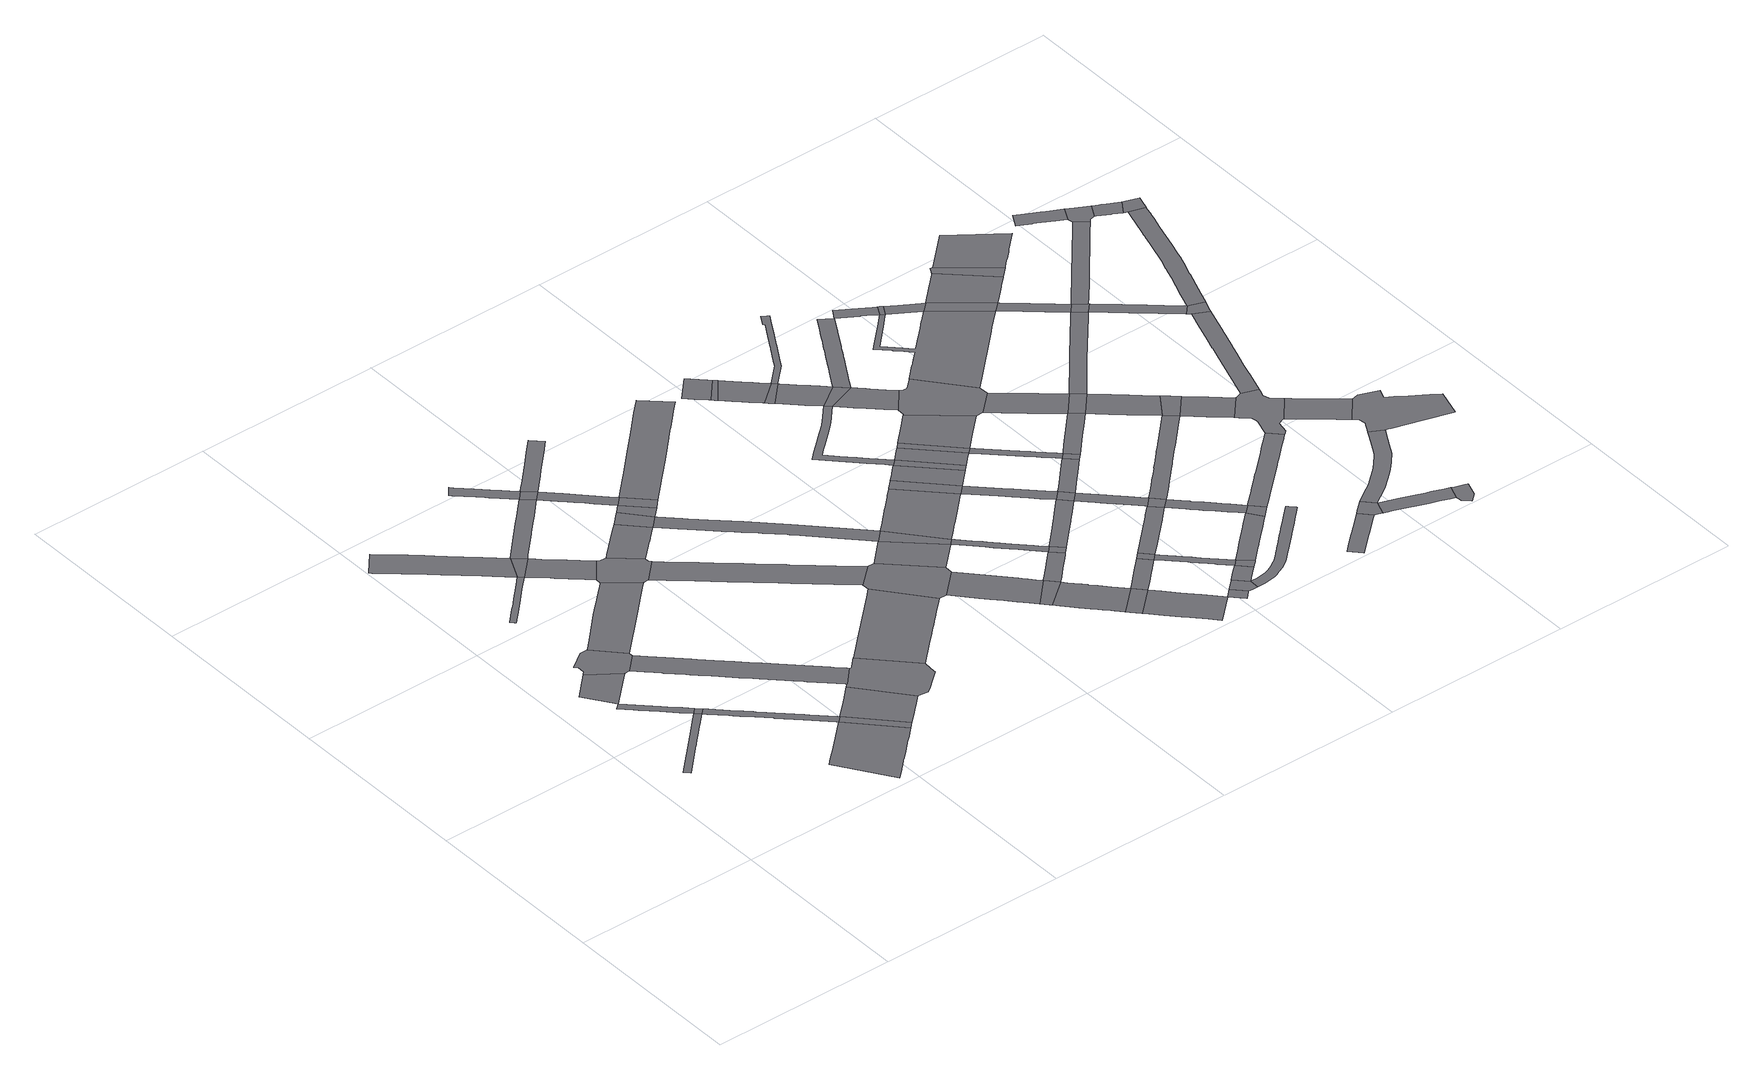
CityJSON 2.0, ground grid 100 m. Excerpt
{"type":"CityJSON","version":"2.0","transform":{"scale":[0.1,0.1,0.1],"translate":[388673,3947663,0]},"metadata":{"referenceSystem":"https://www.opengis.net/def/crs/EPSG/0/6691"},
"CityObjects":{
"road1":{"type":"Road","attributes":{"RoadStructureAttribute.sectionType":"1"},"geometry":[{"type":"MultiSurface","lod":"1","boundaries":[[[0,1,2,3,4,5,6,7,8,9,10,11,12,13,14,15]]]}]},
"road2":{"type":"Road","attributes":{"RoadStructureAttribute.sectionType":"1"},"geometry":[{"type":"MultiSurface","lod":"1","boundaries":[[[16,17,18,19,20,21,22,23,24,25,26,27,28,29,30,31,32,0,33]]]}]},
"road3":{"type":"Road","attributes":{"RoadStructureAttribute.sectionType":"1"},"geometry":[{"type":"MultiSurface","lod":"1","boundaries":[[[34,35,36,37,22,38,39]]]}]},
"road4":{"type":"Road","geometry":[{"type":"MultiSurface","lod":"1","boundaries":[[[33,0,15,40]]]}]},
"road5":{"type":"Road","geometry":[{"type":"MultiSurface","lod":"1","boundaries":[[[41,42,43,44,45,46,34,39,47,48,49,50]]]}]},
"road6":{"type":"Road","attributes":{"RoadStructureAttribute.sectionType":"1"},"geometry":[{"type":"MultiSurface","lod":"1","boundaries":[[[51,52,53,54,55,56,57,58,59,60,61,62,63,64,40,15,65,66,67,68,69,70,71,72,73,74,75,76]]]}]},
"road7":{"type":"Road","attributes":{"function":"3","RoadStructureAttribute.sectionType":"1"},"geometry":[{"type":"MultiSurface","lod":"1","boundaries":[[[75,77,78,79,80,81,82,83,84,85,86,87,88,89,90,91,92,93,94,95,96,97,98]]]}]},
"road8":{"type":"Road","attributes":{"RoadStructureAttribute.sectionType":"1"},"geometry":[{"type":"MultiSurface","lod":"1","boundaries":[[[99,100,101,102,103,104,105,106,107,108,109,110,111,112]]]}]},
"road9":{"type":"Road","attributes":{"RoadStructureAttribute.sectionType":"1"},"geometry":[{"type":"MultiSurface","lod":"1","boundaries":[[[113,114,115,116,117,118,119,120,121,122,123,124,125,126,127,128,129,130,131,132,133,134,135,136,137,138,139,140,141,142,143,144,145,146,147,99,148]]]}]},
"road10":{"type":"Road","attributes":{"RoadStructureAttribute.sectionType":"1"},"geometry":[{"type":"MultiSurface","lod":"1","boundaries":[[[149,150,151,152,153,154,155,156,157,158,159,160,161,48,47,162,163,164,165,166,167,168,169,170,171,172,173,174,175,176,177,178,179,180,181,182,183,184,185,186,187]]]}]},
"road11":{"type":"Road","attributes":{"RoadStructureAttribute.sectionType":"1"},"geometry":[{"type":"MultiSurface","lod":"1","boundaries":[[[188,189,190,191,192,193,194,195,196,197,198,199,41,50,200,201,202,203,204]]]}]},
"road12":{"type":"Road","geometry":[{"type":"MultiSurface","lod":"1","boundaries":[[[76,75,98,205,206]]]}]},
"road13":{"type":"Road","geometry":[{"type":"MultiSurface","lod":"1","boundaries":[[[148,99,112,207]]]}]},
"road14":{"type":"Road","attributes":{"function":"3","RoadStructureAttribute.sectionType":"1"},"geometry":[{"type":"MultiSurface","lod":"1","boundaries":[[[208,209,210,211,206,205,212,213,214,215,216,217]]]}]},
"road15":{"type":"Road","attributes":{"RoadStructureAttribute.sectionType":"1"},"geometry":[{"type":"MultiSurface","lod":"1","boundaries":[[[218,219,220,221,222,223,224,225,226,227,228,229,230,231,232,233,234,235,236,207,112]]]}]},
"road16":{"type":"Road","attributes":{"RoadStructureAttribute.sectionType":"1"},"geometry":[{"type":"MultiSurface","lod":"1","boundaries":[[[237,238,239,240,241,242,148,207,243,244,245,246,247,248,249,250,251,252]]]}]},
"road17":{"type":"Road","geometry":[{"type":"MultiSurface","lod":"1","boundaries":[[[253,230,229,188,204,254,255,256,257,258,259]]]}]},
"road18":{"type":"Road","geometry":[{"type":"MultiSurface","lod":"1","boundaries":[[[260,261,262,187,186,208,217,263,264,265,266,267,268,269]]]}]},
"road19":{"type":"Road","attributes":{"RoadStructureAttribute.sectionType":"1"},"geometry":[{"type":"MultiSurface","lod":"1","boundaries":[[[270,271,272,273,274,275,276,277,278,279,280,281,282,237,283]]]}]},
"road20":{"type":"Road","attributes":{"RoadStructureAttribute.sectionType":"1"},"geometry":[{"type":"MultiSurface","lod":"1","boundaries":[[[284,285,286,259,258,287,288,289,290,291,292,293]]]}]},
"road21":{"type":"Road","geometry":[{"type":"MultiSurface","lod":"1","boundaries":[[[283,237,252,294]]]}]},
"road22":{"type":"Road","attributes":{"RoadStructureAttribute.sectionType":"1"},"geometry":[{"type":"MultiSurface","lod":"1","boundaries":[[[295,296,297,298,299,300,301,302,303,304,305,306,307,308,309,310,311,312,313,314,315,316,317,318,256,255,319,320,321,322,323,324,325,326,327,328,329,330]]]}]},
"road23":{"type":"Road","attributes":{"RoadStructureAttribute.sectionType":"1"},"geometry":[{"type":"MultiSurface","lod":"1","boundaries":[[[331,332,333,334,294,252,335,336,337,338,339,340,341,342,343,344]]]}]},
"road24":{"type":"Road","geometry":[{"type":"MultiSurface","lod":"1","boundaries":[[[345,346,284,293,347]]]}]},
"road25":{"type":"Road","attributes":{"function":"3","RoadStructureAttribute.sectionType":"1"},"geometry":[{"type":"MultiSurface","lod":"1","boundaries":[[[348,349,350,351,352,353,354,260,269,355,356,357,358,359,360,361,362,363,364,365,366,367]]]}]},
"road26":{"type":"Road","attributes":{"RoadStructureAttribute.sectionType":"1"},"geometry":[{"type":"MultiSurface","lod":"1","boundaries":[[[343,345,347,368]]]}]},
"road27":{"type":"Road","attributes":{"RoadStructureAttribute.sectionType":"1"},"geometry":[{"type":"MultiSurface","lod":"1","boundaries":[[[369,370,371,372,373,283,294,374,375,376,377,378,379,380,381]]]}]},
"road28":{"type":"Road","geometry":[{"type":"MultiSurface","lod":"1","boundaries":[[[344,343,368,382]]]}]},
"road29":{"type":"Road","attributes":{"RoadStructureAttribute.sectionType":"1"},"geometry":[{"type":"MultiSurface","lod":"1","boundaries":[[[383,384,385,386,387,388,389,390,391,392,393,347,293,394,395,396,397,398,399,400,401,402,403,404,405,406,407,408,409,410,411,412,413,414,415,416,417,418]]]}]},
"road30":{"type":"Road","geometry":[{"type":"MultiSurface","lod":"1","boundaries":[[[419,330,329,348,367,420,421,422,423]]]}]},
"road31":{"type":"Road","attributes":{"RoadStructureAttribute.sectionType":"1"},"geometry":[{"type":"MultiSurface","lod":"1","boundaries":[[[424,425,426,427,428,429,430,431,432,344,382,433,434,435,436,437,438,439,440,441,442,443,444,445,446]]]}]},
"road32":{"type":"Road","attributes":{"function":"3","RoadStructureAttribute.sectionType":"1"},"geometry":[{"type":"MultiSurface","lod":"1","boundaries":[[[417,419,423,447,448]]]}]},
"road33":{"type":"Road","attributes":{"RoadStructureAttribute.sectionType":"1"},"geometry":[{"type":"MultiSurface","lod":"1","boundaries":[[[449,450,451,452,453,454,422,421,455,456,457,458,459,460,461,462,463,464]]]}]},
"road34":{"type":"Road","geometry":[{"type":"MultiSurface","lod":"1","boundaries":[[[418,417,448,465]]]}]},
"road35":{"type":"Road","geometry":[{"type":"MultiSurface","lod":"1","boundaries":[[[464,463,466,467,468]]]}]},
"road36":{"type":"Road","attributes":{"RoadStructureAttribute.sectionType":"1"},"geometry":[{"type":"MultiSurface","lod":"1","boundaries":[[[469,470,471,472,473,474,475,476,477,468,467,478,479,480,481,482,483,484,485,486,487,488,489]]]}]},
"road37":{"type":"Road","attributes":{"RoadStructureAttribute.sectionType":"1"},"geometry":[{"type":"MultiSurface","lod":"1","boundaries":[[[490,491,492,493,494,495,496,497,498,499,500,501,465,448,502,503,504,505,506,507,508,509,510,511,512]]]}]},
"road38":{"type":"Road","attributes":{"function":"3","RoadStructureAttribute.sectionType":"1"},"geometry":[{"type":"MultiSurface","lod":"1","boundaries":[[[513,514,515,516,517,518,519,418,465,520,521,522,523,524,525,526,527]]]}]},
"road39":{"type":"Road","geometry":[{"type":"MultiSurface","lod":"1","boundaries":[[[489,488,528,529,530,531,532,533,534]]]}]},
"road40":{"type":"Road","attributes":{"RoadStructureAttribute.sectionType":"1"},"geometry":[{"type":"MultiSurface","lod":"1","boundaries":[[[511,535,536,537,464,468,538,539,540,541,542,543,544,545]]]}]},
"road41":{"type":"Road","attributes":{"RoadStructureAttribute.sectionType":"1"},"geometry":[{"type":"MultiSurface","lod":"1","boundaries":[[[546,547,548,549,550,551,552,553,554,533,532,555,556,557,558,559,560,561]]]}]},
"road42":{"type":"Road","geometry":[{"type":"MultiSurface","lod":"1","boundaries":[[[512,511,545,562,563]]]}]},
"road43":{"type":"Road","geometry":[{"type":"MultiSurface","lod":"1","boundaries":[[[564,565,566,567,568,513,527,569,570]]]}]},
"road44":{"type":"Road","attributes":{"RoadStructureAttribute.sectionType":"1"},"geometry":[{"type":"MultiSurface","lod":"1","boundaries":[[[571,572,573,574,575,576,489,534,577,578,579,580,581,582]]]}]},
"road45":{"type":"Road","attributes":{"RoadStructureAttribute.sectionType":"1"},"geometry":[{"type":"MultiSurface","lod":"1","boundaries":[[[583,584,585,586,587,588,589,590,591,592]]]}]},
"road46":{"type":"Road","attributes":{"RoadStructureAttribute.sectionType":"1"},"geometry":[{"type":"MultiSurface","lod":"1","boundaries":[[[593,594,595,596,597,598,599,600,601,602,603,604,605,606,607,608,609,610,611,612,613,614,615,616,617,618,619,620,621,622,623,624,625,626,627,628]]]}]},
"road47":{"type":"Road","geometry":[{"type":"MultiSurface","lod":"1","boundaries":[[[592,591,629,630,631,632]]]}]},
"road48":{"type":"Road","attributes":{"function":"3","RoadStructureAttribute.sectionType":"1"},"geometry":[{"type":"MultiSurface","lod":"1","boundaries":[[[607,633,634,635,636,564,570,637,638]]]}]},
"road49":{"type":"Road","attributes":{"RoadStructureAttribute.sectionType":"1"},"geometry":[{"type":"MultiSurface","lod":"1","boundaries":[[[639,640,641,642,643,644,645,512,563,646,647,648,649,650,651,652]]]}]},
"road50":{"type":"Road","attributes":{"RoadStructureAttribute.sectionType":"1"},"geometry":[{"type":"MultiSurface","lod":"1","boundaries":[[[653,654,655,656,657,658,659,660,661,632,631,662,663,664,665,666,667,668]]]}]},
"road51":{"type":"Road","geometry":[{"type":"MultiSurface","lod":"1","boundaries":[[[669,571,582,670]]]}]},
"road52":{"type":"Road","attributes":{"RoadStructureAttribute.sectionType":"1"},"geometry":[{"type":"MultiSurface","lod":"1","boundaries":[[[671,561,672,673,674]]]}]},
"road53":{"type":"Road","geometry":[{"type":"MultiSurface","lod":"1","boundaries":[[[607,638,675,676,608]]]}]},
"road54":{"type":"Road","attributes":{"RoadStructureAttribute.sectionType":"1"},"geometry":[{"type":"MultiSurface","lod":"1","boundaries":[[[677,678,679,680,681,570,569,682,683,684,685,686,687,639,688]]]}]},
"road55":{"type":"Road","geometry":[{"type":"MultiSurface","lod":"1","boundaries":[[[668,667,689,690,691,692,693]]]}]},
"road56":{"type":"Road","geometry":[{"type":"MultiSurface","lod":"1","boundaries":[[[694,695,696,697,671,674,698,699,700]]]}]},
"road57":{"type":"Road","attributes":{"function":"3","RoadStructureAttribute.sectionType":"1"},"geometry":[{"type":"MultiSurface","lod":"1","boundaries":[[[701,702,608,676,703,704]]]}]},
"road58":{"type":"Road","attributes":{"RoadStructureAttribute.sectionType":"1"},"geometry":[{"type":"MultiSurface","lod":"1","boundaries":[[[705,706,707,708,709,710,670,582,711,712,713,714,715,716,717,718,719,720]]]}]},
"road59":{"type":"Road","geometry":[{"type":"MultiSurface","lod":"1","boundaries":[[[721,701,704,722,723]]]}]},
"road60":{"type":"Road","attributes":{"RoadStructureAttribute.sectionType":"1"},"geometry":[{"type":"MultiSurface","lod":"1","boundaries":[[[724,725,726,727,728,729,730,731,732,693,692,733,734,735,736,737,738,739,740,741,593,742]]]}]},
"road61":{"type":"Road","attributes":{"RoadStructureAttribute.sectionType":"1"},"geometry":[{"type":"MultiSurface","lod":"1","boundaries":[[[719,743,694,700,744,745]]]}]},
"road62":{"type":"Road","geometry":[{"type":"MultiSurface","lod":"1","boundaries":[[[688,639,652,746]]]}]},
"road63":{"type":"Road","attributes":{"RoadStructureAttribute.sectionType":"1"},"geometry":[{"type":"MultiSurface","lod":"1","boundaries":[[[747,748,749,669,670,750,751,752,753,754,755,756]]]}]},
"road64":{"type":"Road","geometry":[{"type":"MultiSurface","lod":"1","boundaries":[[[742,593,628,757]]]}]},
"road65":{"type":"Road","geometry":[{"type":"MultiSurface","lod":"1","boundaries":[[[720,719,745,758,759]]]}]},
"road66":{"type":"Road","attributes":{"function":"3","RoadStructureAttribute.sectionType":"1"},"geometry":[{"type":"MultiSurface","lod":"1","boundaries":[[[760,761,762,763,721,723,764,765,766,767,768]]]}]},
"road67":{"type":"Road","attributes":{"RoadStructureAttribute.sectionType":"1"},"geometry":[{"type":"MultiSurface","lod":"1","boundaries":[[[769,770,771,772,773,757,628,774,775,776,777,778,779,780,781]]]}]},
"road68":{"type":"Road","attributes":{"RoadStructureAttribute.sectionType":"1"},"geometry":[{"type":"MultiSurface","lod":"1","boundaries":[[[782,783,784,785,786,787,788,789,790,791,746,652,792,793,794,795,796,797,798,799,747,800]]]}]},
"road69":{"type":"Road","attributes":{"RoadStructureAttribute.sectionType":"1"},"geometry":[{"type":"MultiSurface","lod":"1","boundaries":[[[801,802,803,688,746,804,805,806,807,808]]]}]},
"road70":{"type":"Road","attributes":{"RoadStructureAttribute.sectionType":"1"},"geometry":[{"type":"MultiSurface","lod":"1","boundaries":[[[809,810,811,812,813,814,815,816,817,818,723,722,819,820,821,822,823,824,801,825]]]}]},
"road71":{"type":"Road","attributes":{"RoadStructureAttribute.sectionType":"1"},"geometry":[{"type":"MultiSurface","lod":"1","boundaries":[[[826,827,828,829,830,831,832,833,834,835,836,837,838,839,668,693,840,841,842,843,844,845,846,847,848,849,850]]]}]},
"road72":{"type":"Road","geometry":[{"type":"MultiSurface","lod":"1","boundaries":[[[800,747,756,851]]]}]},
"road73":{"type":"Road","attributes":{"RoadStructureAttribute.sectionType":"1"},"geometry":[{"type":"MultiSurface","lod":"1","boundaries":[[[852,853,854,855,856,857,858,859,860,720,759,861,862,863,864,865,866,867,868,869,870]]]}]},
"road74":{"type":"Road","attributes":{"RoadStructureAttribute.sectionType":"1"},"geometry":[{"type":"MultiSurface","lod":"1","boundaries":[[[871,872,873,874,875,876,877,878,879,880,881,882,883,884,885,886,887,888,889,890,891,892,893,894,895,896,897,898,899,900,901,902,903,904,905,906,907,908,909,910,911,912,913,914,915,916,917,918,919,920,921,922,923,924,925,926,700,699]]]}]},
"road75":{"type":"Road","geometry":[{"type":"MultiSurface","lod":"1","boundaries":[[[825,801,808,927]]]}]},
"road76":{"type":"Road","geometry":[{"type":"MultiSurface","lod":"1","boundaries":[[[928,929,930,931,932,781,780,933,934,760,768,935,936,937]]]}]},
"road77":{"type":"Road","attributes":{"RoadStructureAttribute.sectionType":"1"},"geometry":[{"type":"MultiSurface","lod":"1","boundaries":[[[938,939,940,941,942,943,944,945,946,947,948,949,851,756,950,951,952,953,954,955,956,957,958,852,959]]]}]},
"road78":{"type":"Road","attributes":{"RoadStructureAttribute.sectionType":"1"},"geometry":[{"type":"MultiSurface","lod":"1","boundaries":[[[960,961,962,963,964,965,966,967,968,969,970,971,972,973,974,975,976,977,742,757,978,979,980,981,982,983,984,985,986,987,988,989,990,991,992,993,994,995,996,997]]]}]},
"road79":{"type":"Road","geometry":[{"type":"MultiSurface","lod":"1","boundaries":[[[959,852,870,998,999,1000]]]}]},
"road80":{"type":"Road","attributes":{"RoadStructureAttribute.sectionType":"1"},"geometry":[{"type":"MultiSurface","lod":"1","boundaries":[[[1001,1002,1003,1004,825,927,1005,1006,1007]]]}]},
"road81":{"type":"Road","attributes":{"RoadStructureAttribute.sectionType":"1"},"geometry":[{"type":"MultiSurface","lod":"1","boundaries":[[[1008,1009,1010,1011,1012,1013,1014,1015,936,935,1016,1017,1018,1019,1020,1021,1022,1023,1024,1025,1026,1027,1001,1028]]]}]},
"road82":{"type":"Road","attributes":{"RoadStructureAttribute.sectionType":"1"},"geometry":[{"type":"MultiSurface","lod":"1","boundaries":[[[1029,1030,1031,1032,1033,1034,1035,1036,1037,1038,1039,1040,1041,1042,1043,1044,1045,1046,1047,1048,1049,800,851,1050,1051,1052,1053,1054,1055,1056,1057,1058,1059,1060]]]}]},
"road83":{"type":"Road","attributes":{"RoadStructureAttribute.sectionType":"1"},"geometry":[{"type":"MultiSurface","lod":"1","boundaries":[[[1061,1062,1063,1064,1065,1066,1067,1068,1069,1070,1071,1072,1073,1074]]]}]},
"road84":{"type":"Road","attributes":{"RoadStructureAttribute.sectionType":"1"},"geometry":[{"type":"MultiSurface","lod":"1","boundaries":[[[1075,1076,1077,997,1078,1079,1080,1081,1082]]]}]},
"road85":{"type":"Road","geometry":[{"type":"MultiSurface","lod":"1","boundaries":[[[1028,1001,1007,1083]]]}]},
"road86":{"type":"Road","geometry":[{"type":"MultiSurface","lod":"1","boundaries":[[[1081,1084,1085,1086,1087,1088,1089,1090,1091,1092,1093,1094,1095,1096,1097,1098,1099,1100,1101,1102,928,937,1103,1104,1105,1106,1107,1108,1109,1110,1111,1112,1113,1114,1115,1116,1117,1118,1119,1120,1121,1122,1123,1124,1125,1126,1127]]]}]},
"road87":{"type":"Road","attributes":{"RoadStructureAttribute.sectionType":"1"},"geometry":[{"type":"MultiSurface","lod":"1","boundaries":[[[1128,1129,1130,1131,1132,1133,1134,1135,1136,1137,1138,1139,1140,1141,1142,959,1000,1143,1144,1145,1146,1147,1148,1149,1150,1151,1152,1153,1154,1155,1156,1157]]]}]},
"road88":{"type":"Road","geometry":[{"type":"MultiSurface","lod":"1","boundaries":[[[1158,1159,1160,1082,1081,1127,1161,1162]]]}]},
"road89":{"type":"Road","geometry":[{"type":"MultiSurface","lod":"1","boundaries":[[[1163,1164,1165,1061,1074,1166,1167]]]}]},
"road90":{"type":"Road","attributes":{"RoadStructureAttribute.sectionType":"1"},"geometry":[{"type":"MultiSurface","lod":"1","boundaries":[[[1168,1169,1170,1171,1172,1083,1007,1173,1174,1175,1176,1177,1178,1179,1180,1181,1029,1182]]]}]},
"road91":{"type":"Road","attributes":{"RoadStructureAttribute.sectionType":"1"},"geometry":[{"type":"MultiSurface","lod":"1","boundaries":[[[1183,1184,1185,1186,1187,1188,1162,1161,1110,1189]]]}]},
"road92":{"type":"Road","geometry":[{"type":"MultiSurface","lod":"1","boundaries":[[[1190,1191,1192,1193,1182,1029,1060,1194]]]}]},
"road93":{"type":"Road","attributes":{"RoadStructureAttribute.sectionType":"1"},"geometry":[{"type":"MultiSurface","lod":"1","boundaries":[[[1195,1196,1197,1198,1199,1200,1201,1167,1166,1202,1203,1204,1205,1206,1207,1208,1209,1210]]]}]},
"road94":{"type":"Road","geometry":[{"type":"MultiSurface","lod":"1","boundaries":[[[1189,1110,1109,1211]]]}]},
"road95":{"type":"Road","attributes":{"RoadStructureAttribute.sectionType":"1"},"geometry":[{"type":"MultiSurface","lod":"1","boundaries":[[[1212,1194,1060,1213,1214,1215,1216]]]}]},
"road96":{"type":"Road","attributes":{"RoadStructureAttribute.sectionType":"1"},"geometry":[{"type":"MultiSurface","lod":"1","boundaries":[[[1217,1218,1219,1220,1221,1222,1223,1224,1225,1226,1227,1228,1028,1083,1229,1230,1231,1232,1233,1234,1235,1236]]]}]},
"road97":{"type":"Road","attributes":{"RoadStructureAttribute.sectionType":"1"},"geometry":[{"type":"MultiSurface","lod":"1","boundaries":[[[1237,1238,1239,1240,1241,1242,1243,1244,1245,1246,1247,1248,1163,1167,1249,1250,1251,1252,1253,1254,1255,1256,1257,1258,1259,1260,1261]]]}]},
"road98":{"type":"Road","attributes":{"function":"3","RoadStructureAttribute.sectionType":"1"},"geometry":[{"type":"MultiSurface","lod":"1","boundaries":[[[1262,1263,1264,1265,1266,1267,1268,1269,1189,1211,1270,1271,1272,1273,1274,1275,1276,1277]]]}]},
"road99":{"type":"Road","geometry":[{"type":"MultiSurface","lod":"1","boundaries":[[[1278,1279,1216,1215,1280,1281,1282,1283,1128,1157,1284,1285,1286,1287,1288,1289,1290,1291,1292,1293,1294]]]}]},
"road100":{"type":"Road","geometry":[{"type":"MultiSurface","lod":"1","boundaries":[[[1295,1296,1297,1210,1209,1298,1299,1300,1301,1302]]]}]},
"road101":{"type":"Road","attributes":{"RoadStructureAttribute.sectionType":"1"},"geometry":[{"type":"MultiSurface","lod":"1","boundaries":[[[1303,1304,1305,1306,1307,1308,1309,1310,1211,1109,1311,1312,1313,1314,1217,1315]]]}]},
"road102":{"type":"Road","geometry":[{"type":"MultiSurface","lod":"1","boundaries":[[[1316,1317,1262,1277,1318,1319]]]}]},
"road103":{"type":"Road","attributes":{"RoadStructureAttribute.sectionType":"1"},"geometry":[{"type":"MultiSurface","lod":"1","boundaries":[[[1320,1321,1322,1323,1324,1325,1326,1327,1328,1288,1287,1329,1330,1331,1332,1333,1334,1335,1336,1337,1338,1339,1340,1341,1342,1343]]]}]},
"road104":{"type":"Road","geometry":[{"type":"MultiSurface","lod":"1","boundaries":[[[1315,1217,1236,1344,1345]]]}]},
"road105":{"type":"Road","attributes":{"function":"3","RoadStructureAttribute.sectionType":"1"},"geometry":[{"type":"MultiSurface","lod":"1","boundaries":[[[1346,1347,1348,1319,1318,1349,1350,1351,1352,1353,1354,1355]]]}]},
"road106":{"type":"Road","attributes":{"RoadStructureAttribute.sectionType":"1"},"geometry":[{"type":"MultiSurface","lod":"1","boundaries":[[[1356,1357,1358,1359,1360,1361,1362,1363,1364,1365,1366,1367,1278,1294,1368,1369,1370,1371,1372,1373,1374,1375,1376,1377,1378]]]}]},
"road107":{"type":"Road","attributes":{"RoadStructureAttribute.sectionType":"1"},"geometry":[{"type":"MultiSurface","lod":"1","boundaries":[[[1379,1380,1381,1382,1383,1384,1344,1236,1385,1386,1387,1388,1389,1390,1391,1392,1393,1394,1395]]]}]},
"road108":{"type":"Road","geometry":[{"type":"MultiSurface","lod":"1","boundaries":[[[1396,1397,1343,1342,1398,1399,1400,1237,1261,1401,1402,1403,1404,1405,1406,1407,1408,1409,1410,1411,1412,1413,1414,1415]]]}]},
"road109":{"type":"Road","attributes":{"RoadStructureAttribute.sectionType":"1"},"geometry":[{"type":"MultiSurface","lod":"1","boundaries":[[[1416,1417,1418,1419,1420,1421,1422,1423,1424,1425,1426,1427,1428,1429,1430,1431,1315,1345,1432,1433,1434,1435,1436,1437,1438,1439,1440]]]}]},
"road110":{"type":"Road","geometry":[{"type":"MultiSurface","lod":"1","boundaries":[[[1395,1394,1356,1378,1441,1442,1443,1444,1445]]]}]},
"road111":{"type":"Road","attributes":{"RoadStructureAttribute.sectionType":"1"},"geometry":[{"type":"MultiSurface","lod":"1","boundaries":[[[1446,1447,1448,1449,1450,1451,1452,1453,1454,1455,1456,1457]]]}]},
"road112":{"type":"Road","attributes":{"RoadStructureAttribute.sectionType":"1"},"geometry":[{"type":"MultiSurface","lod":"1","boundaries":[[[1458,1459,1460,1461,1462,1463,1464,1465,1466,1467,1468,1469,1470,1471,1472,1473,1474,1475,1476,1477,1478,1395,1445,1479,1480,1481,1482,1483,1484,1485,1486,1487,1488,1489,1490,1491,1492,1493,1494,1495]]]}]},
"road113":{"type":"Road","geometry":[{"type":"MultiSurface","lod":"1","boundaries":[[[1496,1457,1456,1497,1416,1440,1498,1499,1500]]]}]},
"road114":{"type":"Road","attributes":{"RoadStructureAttribute.sectionType":"1"},"geometry":[{"type":"MultiSurface","lod":"1","boundaries":[[[1501,1502,1503,1504,1505,1500,1499,1506,1507,1508,1509,1510,1511,1512]]]}]},
"road115":{"type":"Road","geometry":[{"type":"MultiSurface","lod":"1","boundaries":[[[1512,1511,1458,1495,1513,1514,1515]]]}]}
},
"vertices":[
[497,1027,0],[464,994,0],[435,966,0],[433,963,0],[370,901,0],[178,712,0],[204,685,0],[350,830,0],[354,833,0],[363,842,0],[408,887,0],[422,900,0],[452,930,0],[463,941,0],[466,943,0],[524,1001,0],
[484,1095,0],[465,1114,0],[461,1118,0],[459,1120,0],[414,1165,0],[357,1221,0],[274,1302,0],[243,1277,0],[299,1222,0],[315,1206,0],[317,1204,0],[318,1203,0],[386,1136,0],[451,1072,0],[452,1071,0],[456,1067,0],[465,1059,0],[525,1055,0],
[288,1576,0],[245,1534,0],[199,1488,0],[169,1458,0],[354,1379,0],[442,1464,0],
[552,1029,0],
[423,1711,0],[381,1711,0],[290,1647,0],[306,1631,0],[305,1593,0],[291,1579,0],[470,1464,0],[555,1548,0],[555,1559,0],[555,1567,0],
[997,591,0],[904,682,0],[901,685,0],[887,699,0],[791,794,0],[782,803,0],[762,822,0],[727,857,0],[719,865,0],[713,870,0],[686,897,0],[679,904,0],[642,940,0],[570,1011,0],[542,982,0],[614,911,0],[628,898,0],[651,875,0],[700,827,0],[761,767,0],[762,766,0],[765,763,0],[861,669,0],[969,562,0],[976,555,0],[1004,583,0],
[975,554,0],[938,519,0],[883,468,0],[832,420,0],[823,412,0],[800,391,0],[756,350,0],[753,347,0],[738,333,0],[926,49,0],[973,93,0],[975,95,0],[986,105,0],[1033,149,0],[1035,151,0],[1036,152,0],[1073,186,0],[1133,243,0],[1136,246,0],[1139,248,0],[1147,255,0],[1205,310,0],
[521,2343,0],[479,2301,0],[405,2226,0],[360,2181,0],[358,2180,0],[356,2177,0],[347,2169,0],[276,2098,0],[292,2081,0],[297,2076,0],[371,2150,0],[422,2201,0],[479,2258,0],[544,2323,0],
[489,2562,0],[471,2579,0],[424,2621,0],[368,2672,0],[359,2679,0],[291,2742,0],[287,2745,0],[285,2747,0],[264,2766,0],[234,2792,0],[207,2815,0],[186,2833,0],[170,2846,0],[155,2860,0],[101,2906,0],[9,2800,0],[13,2796,0],[21,2789,0],[38,2774,0],[57,2758,0],[106,2716,0],[124,2700,0],[151,2677,0],[169,2661,0],[170,2660,0],[195,2638,0],[214,2621,0],[232,2605,0],[244,2594,0],[260,2579,0],[330,2516,0],[400,2452,0],[437,2420,0],[469,2390,0],[480,2380,0],[585,2475,0],
[1262,848,0],[1246,863,0],[1219,891,0],[1208,902,0],[1064,1044,0],[982,1125,0],[939,1168,0],[892,1215,0],[825,1281,0],[768,1337,0],[750,1355,0],[665,1439,0],[605,1499,0],[521,1414,0],[527,1408,0],[579,1356,0],[583,1352,0],[585,1350,0],[657,1278,0],[670,1265,0],[699,1237,0],[706,1230,0],[719,1217,0],[741,1195,0],[744,1192,0],[766,1170,0],[832,1105,0],[835,1102,0],[855,1082,0],[899,1038,0],[1011,928,0],[1046,893,0],[1055,884,0],[1062,877,0],[1089,850,0],[1123,816,0],[1183,758,0],[1187,753,0],[1271,839,0],
[791,2068,0],[786,2063,0],[769,2048,0],[747,2027,0],[695,1978,0],[649,1936,0],[611,1898,0],[490,1777,0],[478,1765,0],[473,1760,0],[446,1733,0],[441,1728,0],[773,1777,0],[874,1875,0],[931,1930,0],[937,1935,0],[946,1944,0],
[1234,338,0],[1005,583,0],
[645,2421,0],
[1170,738,0],[1114,684,0],[1111,681,0],[1060,634,0],[1256,358,0],[1276,377,0],[1304,403,0],[1329,426,0],[1341,437,0],[1383,477,0],
[581,2289,0],[635,2240,0],[649,2228,0],[678,2201,0],[682,2198,0],[697,2184,0],[728,2156,0],[733,2152,0],[738,2147,0],[754,2133,0],[786,2103,0],[791,2099,0],[881,2208,0],[873,2215,0],[823,2260,0],[820,2262,0],[779,2300,0],[691,2379,0],[671,2397,0],
[900,2795,0],[899,2795,0],[794,2687,0],[784,2677,0],[697,2589,0],[642,2532,0],[662,2439,0],[763,2542,0],[765,2544,0],[772,2551,0],[778,2557,0],[783,2562,0],[851,2631,0],[858,2639,0],[875,2656,0],[960,2743,0],
[892,2198,0],[947,1945,0],[976,1945,0],[1076,2043,0],[1066,2053,0],[1066,2077,0],[932,2198,0],
[1335,889,0],[1289,845,0],[1277,833,0],[1410,473,0],[1439,469,0],[1458,484,0],[1514,530,0],[1562,569,0],[1563,607,0],[1564,646,0],
[904,2874,0],[879,2899,0],[841,2936,0],[788,2989,0],[720,3055,0],[705,3070,0],[667,3023,0],[678,3012,0],[758,2934,0],[787,2906,0],[801,2892,0],[818,2875,0],[837,2856,0],[942,2838,0],
[1120,2373,0],[1080,2336,0],[948,2214,0],[1077,2087,0],[1163,2168,0],[1165,2169,0],[1197,2199,0],[1205,2206,0],[1210,2211,0],[1242,2241,0],
[1003,2786,0],
[1769,1433,0],[1714,1482,0],[1642,1546,0],[1553,1624,0],[1545,1630,0],[1543,1633,0],[1472,1695,0],[1432,1730,0],[1425,1736,0],[1393,1765,0],[1383,1774,0],[1361,1793,0],[1346,1806,0],[1333,1817,0],[1331,1819,0],[1289,1856,0],[1279,1865,0],[1250,1890,0],[1239,1900,0],[1186,1947,0],[1174,1957,0],[1166,1964,0],[1118,2007,0],[1114,2010,0],[1015,1911,0],[1040,1889,0],[1074,1859,0],[1082,1852,0],[1252,1703,0],[1254,1701,0],[1427,1548,0],[1448,1529,0],[1470,1510,0],[1620,1378,0],[1718,1292,0],[1824,1385,0],
[1232,2550,0],[1166,2618,0],[1084,2702,0],[1003,2785,0],[961,2742,0],[1031,2671,0],[1040,2662,0],[1083,2617,0],[1087,2613,0],[1092,2608,0],[1119,2581,0],[1147,2551,0],[1224,2473,0],[1267,2515,0],
[1186,2435,0],[1179,2428,0],[1301,2296,0],
[1718,1250,0],[1671,1205,0],[1532,1074,0],[1493,1037,0],[1482,1027,0],[1430,978,0],[1336,889,0],[1593,674,0],[1645,722,0],[1661,738,0],[1673,749,0],[1719,793,0],[1762,833,0],[1768,838,0],[1780,850,0],[1814,882,0],[1819,886,0],[1852,918,0],[1907,969,0],[1928,990,0],
[1351,2345,0],
[1215,3117,0],[1147,3047,0],[1088,2987,0],[983,2880,0],[976,2873,0],[1037,2820,0],[1040,2824,0],[1086,2871,0],[1087,2872,0],[1115,2901,0],[1211,2998,0],[1230,3018,0],[1272,3061,0],
[1393,2387,0],
[1907,1696,0],[1774,1835,0],[1751,1858,0],[1747,1862,0],[1725,1885,0],[1594,2012,0],[1477,2125,0],[1445,2157,0],[1430,2170,0],[1391,2209,0],[1307,2291,0],[1251,2233,0],[1275,2210,0],[1328,2158,0],[1359,2129,0],[1360,2127,0],[1367,2120,0],[1389,2099,0],[1419,2070,0],[1472,2018,0],[1473,2017,0],[1476,2015,0],[1516,1976,0],[1516,1975,0],[1538,1954,0],[1595,1899,0],[1608,1886,0],[1691,1806,0],[1698,1799,0],[1701,1795,0],[1711,1785,0],[1772,1721,0],[1854,1636,0],[1944,1542,0],[1983,1502,0],[2040,1557,0],
[1863,1386,0],[1964,988,0],[1968,988,0],[2098,1111,0],[2099,1151,0],
[1793,3036,0],[1788,3031,0],[1726,2971,0],[1620,2866,0],[1500,2746,0],[1484,2731,0],[1484,2730,0],[1387,2634,0],[1302,2550,0],[1481,2475,0],[1513,2506,0],[1554,2547,0],[1627,2619,0],[1729,2720,0],[1732,2723,0],[1781,2773,0],[1785,2776,0],[1787,2778,0],[1822,2813,0],[1852,2843,0],[1873,2863,0],[1900,2889,0],[1926,2915,0],
[2150,1200,0],[2227,1274,0],
[2362,818,0],[2336,846,0],[2329,854,0],[2308,878,0],[2238,956,0],[2222,973,0],[1984,970,0],[2072,873,0],[2089,854,0],[2105,836,0],[2149,787,0],[2161,773,0],[2189,742,0],[2228,699,0],[2260,664,0],[2386,791,0],
[2255,1302,0],
[2291,629,0],[2299,620,0],[2440,731,0],
[2599,556,0],[2555,603,0],[2552,607,0],[2549,609,0],[2526,635,0],[2525,637,0],[2505,659,0],[2502,662,0],[2460,708,0],[2325,592,0],[2356,557,0],[2369,543,0],[2381,529,0],[2383,526,0],[2420,486,0],[2428,477,0],[2457,445,0],[2484,416,0],[2494,405,0],[2528,369,0],[2660,490,0],
[2533,1010,0],[2519,1025,0],[2446,1101,0],[2410,1139,0],[2408,1142,0],[2368,1183,0],[2366,1185,0],[2362,1190,0],[2355,1197,0],[2320,1234,0],[2318,1236,0],[2265,1291,0],[2236,1264,0],[2299,1198,0],[2340,1155,0],[2365,1128,0],[2417,1074,0],[2446,1044,0],[2480,1008,0],[2486,1002,0],[2501,986,0],[2540,945,0],[2568,974,0],
[2273,1781,0],[2269,1778,0],[2232,1742,0],[2224,1734,0],[2170,1682,0],[2164,1676,0],[2071,1587,0],[2290,1335,0],[2337,1381,0],[2343,1386,0],[2369,1411,0],[2411,1451,0],[2441,1480,0],[2498,1535,0],[2506,1543,0],
[2544,351,0],[2556,338,0],[2558,336,0],[2563,330,0],[2582,310,0],[2714,431,0],[2715,432,0],
[2476,881,0],[2471,876,0],[2412,816,0],[2461,752,0],[2463,754,0],[2467,758,0],[2514,806,0],[2568,860,0],[2572,864,0],[2582,874,0],[2596,889,0],
[2917,211,0],[2883,248,0],[2881,250,0],[2837,298,0],[2832,303,0],[2770,370,0],[2767,374,0],[2757,385,0],[2735,408,0],[2604,286,0],[2652,234,0],[2706,175,0],[2734,146,0],[2792,83,0],[2834,37,0],[2966,158,0],
[2625,917,0],[2626,919,0],
[2318,1825,0],[2317,1824,0],[2312,1819,0],[2275,1784,0],[2274,1783,0],[2506,1542,0],[2549,1585,0],
[2825,649,0],[2759,585,0],[2728,555,0],[2718,546,0],[2711,539,0],[2683,512,0],[2738,455,0],[2758,473,0],[2810,524,0],[2816,530,0],[2818,532,0],[2880,591,0],
[2145,2950,0],[2088,3006,0],[2069,3024,0],[1966,2915,0],[2008,2874,0],[2014,2868,0],[2021,2861,0],[2057,2827,0],[2061,2822,0],[2161,2934,0],
[2436,2457,0],[2380,2397,0],[2340,2353,0],[2336,2350,0],[2289,2309,0],[2217,2246,0],[2178,2212,0],[2164,2199,0],[2138,2176,0],[2249,2063,0],[2315,1995,0],[2317,1993,0],[2375,1934,0],[2401,1907,0],[2402,1906,0],[2431,1934,0],[2430,1935,0],[2376,1990,0],[2348,2019,0],[2343,2023,0],[2309,2059,0],[2306,2061,0],[2277,2091,0],[2252,2117,0],[2196,2174,0],[2224,2199,0],[2243,2216,0],[2259,2230,0],[2273,2242,0],[2313,2277,0],[2321,2283,0],[2367,2324,0],[2368,2325,0],[2372,2329,0],[2380,2337,0],[2465,2429,0],
[2070,2814,0],[2074,2810,0],[2085,2799,0],[2179,2917,0],
[2374,1879,0],[2372,1877,0],[2358,1863,0],[2351,1857,0],[2621,1654,0],[2633,1666,0],
[2820,1229,0],[2784,1192,0],[2766,1174,0],[2725,1132,0],[2721,1129,0],[2635,1041,0],[2603,1009,0],[2660,953,0],[2706,1000,0],[2709,1003,0],[2765,1059,0],[2793,1087,0],[2800,1094,0],[2876,1172,0],
[2341,2759,0],[2316,2783,0],[2296,2803,0],[2284,2814,0],[2258,2840,0],[2257,2841,0],[2249,2849,0],[2230,2867,0],[2228,2869,0],[2133,2752,0],[2146,2740,0],[2165,2720,0],[2189,2697,0],[2236,2652,0],[2239,2649,0],[2357,2743,0],
[2854,677,0],[2909,619,0],
[3008,197,0],[3028,92,0],[3064,127,0],[3070,132,0],
[2652,1684,0],[2662,1694,0],
[2822,1313,0],[2768,1367,0],[2717,1418,0],[2679,1456,0],[2600,1534,0],[2513,1535,0],[2631,1417,0],[2674,1374,0],[2730,1318,0],[2767,1281,0],[2795,1254,0],[2863,1272,0],
[2241,2647,0],[2253,2635,0],[2271,2618,0],[2274,2615,0],[2379,2722,0],
[3061,248,0],[3056,243,0],[3055,242,0],[3020,209,0],[3091,129,0],[3122,129,0],[3123,182,0],
[2498,1998,0],[2480,1981,0],[2710,1740,0],[2729,1759,0],
[3057,467,0],[3055,469,0],[3028,497,0],[2996,530,0],[2977,550,0],[2923,605,0],[2894,577,0],[2940,530,0],[2991,478,0],[3000,468,0],[3026,441,0],[3057,410,0],[3079,388,0],[3085,381,0],[3141,323,0],[3170,351,0],
[2524,2024,0],[2730,1758,0],[2756,1784,0],
[2541,2564,0],[2518,2587,0],[2514,2590,0],[2486,2618,0],[2467,2636,0],[2464,2639,0],[2416,2686,0],[2412,2689,0],[2384,2717,0],[2276,2613,0],[2327,2563,0],[2338,2552,0],[2339,2552,0],[2354,2537,0],[2369,2522,0],[2375,2516,0],[2379,2513,0],[2382,2510,0],[2561,2544,0],
[3103,288,0],[3141,199,0],[3203,258,0],
[2919,1215,0],
[3113,926,0],[3062,877,0],[3054,869,0],[2966,674,0],[3009,715,0],[3061,765,0],[3100,802,0],[3123,824,0],[3151,852,0],[3169,869,0],
[2620,2487,0],
[3232,285,0],[3238,291,0],
[2679,2173,0],[2650,2146,0],[2635,2131,0],[2620,2116,0],[2773,1801,0],[2802,1828,0],[2805,1832,0],[2846,1871,0],[2933,1955,0],
[2737,2373,0],[2683,2425,0],[2670,2439,0],[2648,2460,0],[2643,2465,0],[2516,2379,0],[2535,2360,0],[2551,2345,0],[2554,2342,0],[2579,2318,0],[2637,2261,0],[2683,2217,0],[2780,2332,0],
[3151,976,0],[3089,1039,0],[3083,1045,0],[3065,1064,0],[3039,1091,0],[3030,1100,0],[3020,1110,0],[3005,1125,0],[2995,1137,0],[2943,1190,0],[2947,1098,0],[2951,1094,0],[2952,1093,0],[2963,1081,0],[2984,1060,0],[2987,1056,0],[3064,978,0],[3107,933,0],[3157,969,0],
[3038,1455,0],[3001,1416,0],[2889,1298,0],[2946,1242,0],[2993,1292,0],[3026,1327,0],[3068,1371,0],[3096,1400,0],
[3044,1502,0],[2973,1571,0],[2958,1585,0],[2957,1587,0],[2952,1592,0],[2946,1597,0],[2919,1624,0],[2915,1628,0],[2773,1767,0],[2757,1783,0],[2731,1756,0],[2772,1716,0],[2913,1578,0],[2935,1556,0],[2970,1522,0],[3018,1476,0],[3064,1482,0],
[2641,3167,0],[2610,3116,0],[2619,3110,0],[2572,3033,0],[2546,2990,0],[2545,2989,0],[2532,2966,0],[2523,2952,0],[2521,2948,0],[2465,2856,0],[2461,2849,0],[2458,2845,0],[2454,2838,0],[2385,2770,0],[2384,2728,0],[2478,2819,0],[2500,2855,0],[2557,2950,0],[2568,2968,0],[2571,2973,0],[2598,3017,0],[2617,3048,0],[2645,3095,0],[2676,3146,0],[2667,3152,0],
[3213,911,0],
[3432,598,0],[3372,541,0],[3359,529,0],[3357,527,0],[3355,525,0],[3269,444,0],[3268,443,0],[3255,431,0],[3222,400,0],[3294,343,0],[3317,366,0],[3326,374,0],[3331,378,0],[3370,416,0],[3372,418,0],[3427,469,0],[3458,499,0],[3471,511,0],[3485,524,0],
[3132,128,0],[3145,129,0],[3168,129,0],[3173,130,0],[3208,134,0],[3218,136,0],[3230,139,0],[3250,146,0],[3254,148,0],[3299,168,0],[3309,175,0],[3330,188,0],[3344,198,0],[3354,207,0],[3368,220,0],[3382,234,0],[3405,255,0],[3455,303,0],[3478,324,0],[3496,341,0],[3522,366,0],[3557,399,0],[3593,433,0],[3603,442,0],[3645,482,0],[3642,486,0],[3616,513,0],[3613,517,0],[3608,521,0],[3581,496,0],[3558,474,0],[3546,463,0],[3529,446,0],[3517,436,0],[3508,427,0],[3483,404,0],[3463,384,0],[3462,383,0],[3456,378,0],[3429,352,0],[3410,334,0],[3388,313,0],[3377,303,0],[3369,295,0],[3363,290,0],[3343,271,0],[3311,240,0],[3296,229,0],[3273,216,0],[3265,212,0],[3254,206,0],[3231,196,0],[3216,191,0],[3198,187,0],[3164,183,0],[3132,182,0],
[3122,1427,0],
[2873,2368,0],[2867,2362,0],[2822,2320,0],[2814,2320,0],[2791,2320,0],[2683,2193,0],[2683,2177,0],[2973,1956,0],[3084,2059,0],[3082,2111,0],
[3420,697,0],[3407,711,0],[3375,744,0],[3374,745,0],[3356,763,0],[3345,775,0],[3334,786,0],[3292,829,0],[3290,832,0],[3284,837,0],[3260,862,0],[3214,910,0],[3194,843,0],[3240,796,0],[3246,789,0],[3252,783,0],[3269,766,0],[3294,739,0],[3315,718,0],[3373,658,0],[3386,645,0],[3476,639,0],
[2828,2985,0],[2787,2917,0],[2776,2900,0],[2773,2895,0],[2752,2860,0],[2749,2855,0],[2748,2852,0],[2713,2795,0],[2705,2781,0],[2704,2780,0],[2682,2744,0],[2681,2743,0],[2680,2740,0],[2658,2703,0],[2655,2699,0],[2634,2664,0],[2622,2645,0],[2569,2557,0],[2638,2516,0],[2649,2534,0],[2679,2584,0],[2685,2594,0],[2705,2626,0],[2713,2641,0],[2725,2660,0],[2741,2686,0],[2743,2690,0],[2750,2701,0],[2765,2726,0],[2771,2736,0],[2776,2745,0],[2785,2759,0],[2813,2807,0],[2840,2851,0],[2844,2858,0],[2845,2858,0],[2850,2867,0],[2896,2943,0],
[3492,531,0],[3509,547,0],[3537,572,0],
[3273,1702,0],[3230,1657,0],[3108,1528,0],[3070,1488,0],[3217,1527,0],[3288,1602,0],[3336,1651,0],
[3347,1835,0],[3311,1866,0],[3264,1906,0],[3263,1906,0],[3222,1942,0],[3218,1945,0],[3217,1946,0],[3179,1978,0],[3041,1899,0],[3043,1897,0],[3074,1871,0],[3074,1870,0],[3075,1870,0],[3076,1869,0],[3083,1863,0],[3125,1828,0],[3131,1822,0],[3167,1792,0],[3183,1778,0],[3247,1724,0],[3373,1813,0],
[3601,1415,0],[3548,1361,0],[3447,1259,0],[3444,1256,0],[3406,1218,0],[3405,1216,0],[3401,1212,0],[3379,1191,0],[3374,1185,0],[3369,1180,0],[3367,1178,0],[3366,1177,0],[3365,1177,0],[3364,1175,0],[3359,1171,0],[3321,1132,0],[3318,1128,0],[3275,1085,0],[3269,1079,0],[3210,1020,0],[3183,993,0],[3225,922,0],[3267,963,0],[3328,1025,0],[3357,1054,0],[3378,1075,0],[3406,1103,0],[3416,1114,0],[3485,1184,0],[3504,1203,0],[3596,1296,0],[3661,1362,0],
[3829,274,0],[3747,201,0],[3716,173,0],[3707,164,0],[3653,116,0],[3625,91,0],[3610,77,0],[3664,18,0],[3679,32,0],[3723,71,0],[3769,113,0],[3773,116,0],[3865,199,0],[3883,215,0],
[3086,2896,0],[3030,2931,0],[2927,2995,0],[2998,2880,0],[2999,2880,0],[3049,2849,0],[3075,2832,0],[3104,2885,0],
[3436,1763,0],
[3012,2770,0],[3008,2766,0],[2997,2756,0],[2901,2662,0],[2886,2647,0],[2948,2584,0],[2950,2581,0],[2961,2570,0],[2987,2544,0],[3002,2529,0],[3018,2513,0],[3022,2509,0],[2986,2475,0],[2981,2471,0],[2981,2470,0],[2966,2456,0],[2959,2450,0],[2957,2448,0],[2944,2436,0],[3162,2188,0],[3352,2370,0],[3380,2397,0],[3394,2410,0],[3415,2430,0],[3498,2509,0],[3508,2518,0],[3248,2725,0],[3194,2672,0],[3191,2670,0],[3155,2635,0],[3132,2613,0],[3128,2609,0],[3082,2566,0],[3043,2529,0],[3040,2526,0],[3037,2529,0],[3036,2530,0],[2996,2571,0],[2922,2646,0],[3015,2738,0],[3029,2752,0],[3066,2789,0],[3085,2807,0],[3093,2815,0],
[3888,1014,0],[3830,962,0],[3811,945,0],[3778,914,0],[3763,900,0],[3720,861,0],[3661,808,0],[3647,795,0],[3618,768,0],[3564,719,0],[3560,716,0],[3544,700,0],[3526,684,0],[3504,664,0],[3485,647,0],[3559,592,0],[3576,608,0],[3604,633,0],[3627,655,0],[3660,685,0],[3715,735,0],[3761,777,0],[3792,805,0],[3810,821,0],[3862,869,0],[3871,877,0],[3886,891,0],[3924,926,0],[3945,945,0],[3948,948,0],
[3114,2879,0],[3107,2883,0],[3105,2884,0],[3097,2819,0],[3128,2870,0],
[3896,335,0],[3883,323,0],[3844,288,0],[3922,200,0],[3950,275,0],
[3670,1554,0],[3581,1634,0],[3570,1644,0],[3558,1654,0],[3519,1690,0],[3371,1620,0],[3384,1608,0],[3418,1578,0],[3449,1550,0],[3455,1545,0],[3479,1524,0],[3481,1522,0],[3506,1500,0],[3512,1494,0],[3687,1540,0],
[3280,2776,0],[3211,2819,0],[3209,2820,0],[3165,2847,0],[3163,2848,0],[3158,2852,0],[3294,2767,0],
[3723,1507,0],[3712,1517,0],[3708,1521,0],[3701,1527,0],[3761,1474,0],
[4278,154,0],[4260,161,0],[4199,184,0],[4176,192,0],[4128,210,0],[4046,240,0],[3955,273,0],[3927,199,0],[3948,191,0],[3954,189,0],[3974,181,0],[4136,121,0],[4181,105,0],[4232,86,0],[4260,76,0],[4287,151,0],
[3554,2558,0],
[3855,1390,0],[3668,1356,0],[3754,1279,0],[3849,1194,0],[3949,1306,0],
[3769,2288,0],[3705,2212,0],[3695,2201,0],[3679,2181,0],[3678,2180,0],[3536,2011,0],[3501,1968,0],[3499,1966,0],[3492,1958,0],[3415,1865,0],[3387,1830,0],[3373,1814,0],[3507,1850,0],[3518,1863,0],[3597,1960,0],[3676,2054,0],[3732,2120,0],[3766,2161,0],[3783,2180,0],[3833,2241,0],
[4259,721,0],[4247,699,0],[4209,633,0],[4175,571,0],[4160,555,0],[4103,491,0],[4102,490,0],[4061,455,0],[4023,422,0],[4009,410,0],[3956,375,0],[3901,339,0],[3955,279,0],[4021,322,0],[4057,346,0],[4132,411,0],[4159,434,0],[4164,440,0],[4171,447,0],[4176,453,0],[4195,474,0],[4240,524,0],[4273,582,0],[4294,620,0],[4329,682,0],
[3459,2924,0],[3452,2916,0],[3439,2904,0],[3399,2866,0],[3393,2860,0],[3386,2854,0],[3379,2847,0],[3377,2845,0],[3587,2589,0],[3591,2593,0],[3601,2603,0],[3642,2641,0],[3647,2647,0],[3684,2681,0],[3690,2687,0],[3699,2696,0],
[3988,1316,0],[3967,1311,0],[3866,1179,0],[3908,1142,0],[3913,1120,0],[3916,1104,0],[3970,967,0],[3983,1030,0],[4010,1040,0],[4021,1043,0],[4119,1160,0],[4068,1203,0],[4066,1210,0],[4057,1241,0],[4061,1252,0],[4065,1263,0],[4073,1288,0],
[4366,122,0],[4353,127,0],[4307,144,0],[4262,64,0],[4265,46,0],[4299,10,0],[4340,46,0],[4367,121,0],
[3754,2382,0],[3752,2384,0],[3681,2446,0],[3665,2460,0],[3643,2479,0],[3635,2486,0],[3594,2522,0],[3558,2554,0],[3509,2517,0],[3518,2509,0],[3603,2434,0],[3680,2367,0],[3808,2334,0],
[3485,2955,0],[3478,2959,0],[3747,2741,0],[3489,2954,0],
[4321,990,0],[4302,1006,0],[4252,1048,0],[4226,1070,0],[4223,1073,0],[4202,1090,0],[4183,1107,0],[4165,1121,0],[4144,1139,0],[4039,1027,0],[4056,1013,0],[4062,1008,0],[4084,990,0],[4093,982,0],[4111,967,0],[4145,938,0],[4151,933,0],[4163,923,0],[4208,885,0],[4222,873,0],[4251,849,0],[4255,846,0],[4261,841,0],[4360,958,0],
[3875,2284,0],[3872,2287,0],
[3669,3123,0],[3591,3049,0],[3513,2976,0],[3752,2746,0],[3786,2780,0],[3793,2786,0],[3797,2789,0],[3837,2827,0],[3849,2839,0],[3938,2925,0],
[4194,1929,0],[4159,1825,0],[4149,1795,0],[4128,1733,0],[4106,1669,0],[4106,1667,0],[4080,1592,0],[4077,1580,0],[4063,1540,0],[4043,1480,0],[4036,1461,0],[4015,1397,0],[4110,1398,0],[4124,1439,0],[4135,1474,0],[4166,1563,0],[4180,1606,0],[4190,1635,0],[4212,1702,0],[4220,1725,0],[4229,1751,0],[4243,1795,0],[4274,1887,0],
[4135,2060,0],[4127,2067,0],[4076,2111,0],[3989,2186,0],[3978,2196,0],[3878,2283,0],[3840,2236,0],[3906,2179,0],[3914,2171,0],[3946,2144,0],[3977,2117,0],[4037,2065,0],[4080,2028,0],[4118,1995,0],[4137,1979,0],[4176,1945,0],[4216,1989,0],
[4398,967,0],[4363,958,0],[4285,820,0],[4292,781,0],[4261,725,0],[4345,677,0],[4360,673,0],[4517,627,0],[4659,585,0],[4665,583,0],[4708,727,0],[4675,749,0],[4668,754,0],[4661,758,0],[4631,778,0],[4577,814,0],[4528,847,0],[4522,851,0],[4482,878,0],[4501,928,0],
[4210,2816,0],[4145,2738,0],[4141,2733,0],[4104,2689,0],[4102,2687,0],[4076,2656,0],[4038,2610,0],[4036,2608,0],[3982,2543,0],[3973,2533,0],[3972,2531,0],[3961,2518,0],[3942,2495,0],[3894,2437,0],[3889,2432,0],[3842,2375,0],[3903,2324,0],[3981,2416,0],[4004,2444,0],[4025,2469,0],[4064,2517,0],[4137,2604,0],[4214,2696,0],[4221,2705,0],[4271,2765,0],
[4275,1888,0],[4278,1896,0],[4278,1898,0],[4297,1949,0],[4301,1958,0],
[4168,2955,0],[4167,2956,0],[4143,2968,0],[4095,2994,0],[4026,3030,0],[3987,2960,0],[4057,2923,0],[4061,2921,0],[4076,2913,0],[4155,2872,0],[4204,2845,0],[4241,2916,0],
[4456,2712,0],[4449,2689,0],[4408,2552,0],[4403,2533,0],[4400,2524,0],[4397,2516,0],[4389,2489,0],[4381,2459,0],[4374,2438,0],[4367,2414,0],[4348,2350,0],[4341,2326,0],[4321,2272,0],[4314,2254,0],[4311,2245,0],[4310,2242,0],[4294,2198,0],[4273,2142,0],[4271,2137,0],[4253,2090,0],[4247,2073,0],[4325,2023,0],[4378,2166,0],[4380,2173,0],[4402,2232,0],[4417,2272,0],[4419,2278,0],[4426,2298,0],[4436,2330,0],[4452,2384,0],[4467,2434,0],[4495,2529,0],[4499,2543,0],[4514,2591,0],[4527,2637,0],[4528,2638,0],[4538,2673,0],[4542,2686,0],
[4285,2893,0],[4206,2835,0],[4285,2781,0],[4314,2787,0],[4352,2857,0],
[4403,2831,0],[4395,2835,0],[4390,2837,0],[4386,2840,0],[4356,2855,0],[4318,2785,0],[4322,2783,0],[4384,2750,0],[4386,2749,0],[4389,2747,0],[4434,2724,0],[4480,2790,0],
[4546,2701,0],[4557,2737,0],[4565,2761,0]
]}
